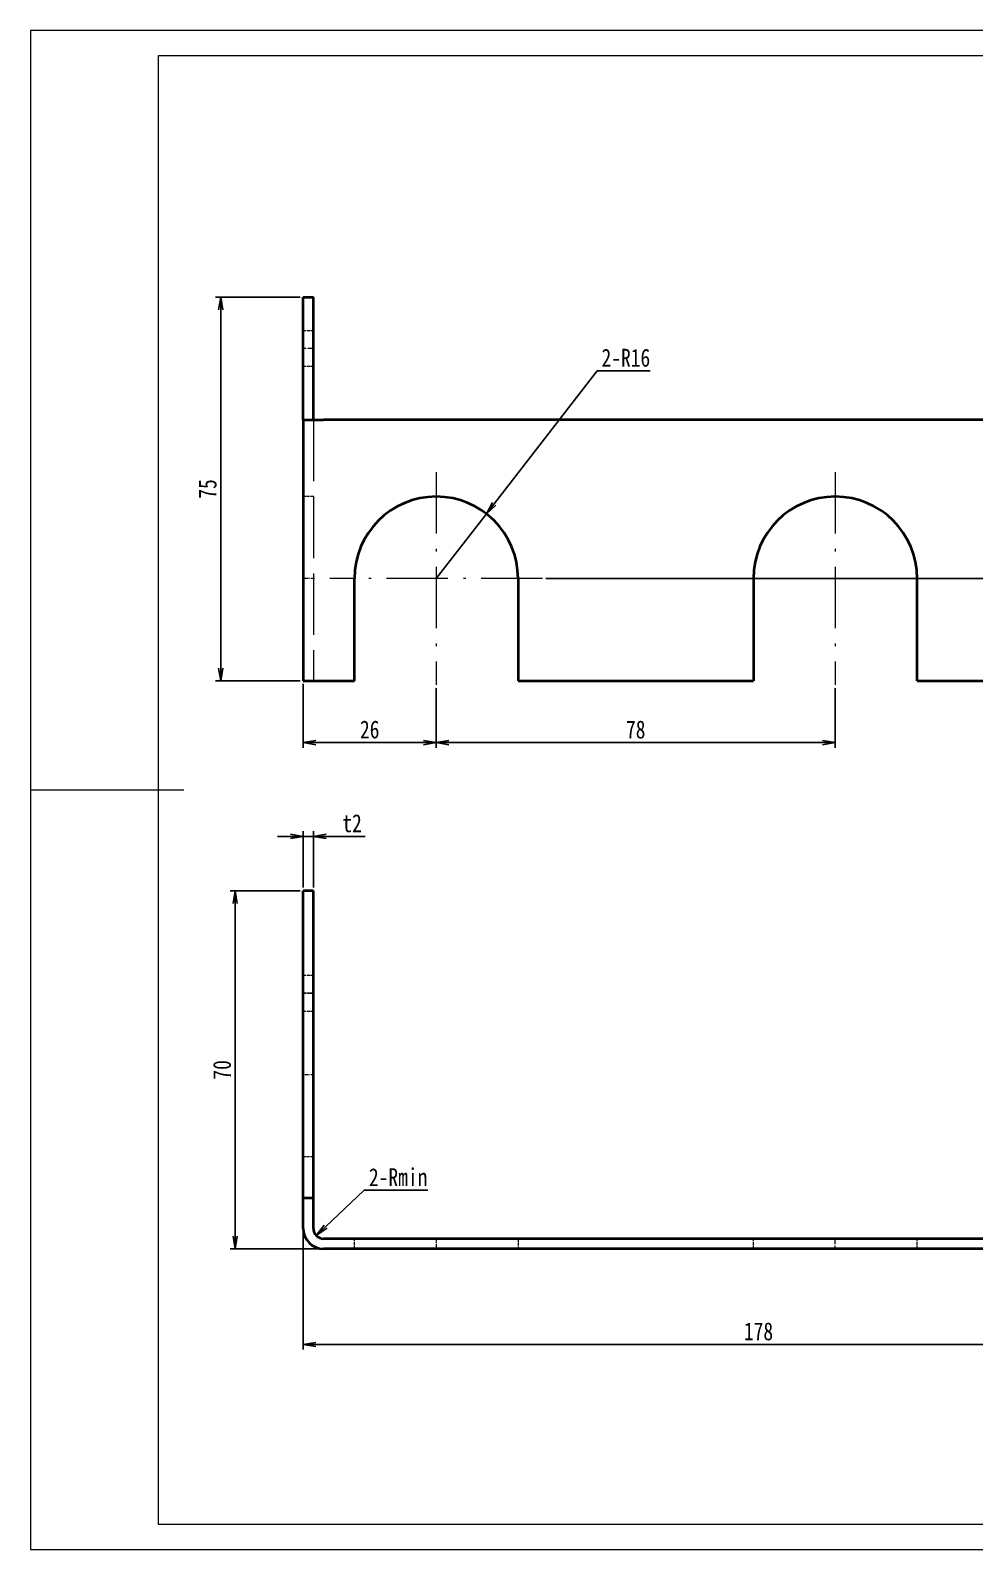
# Model space of a CAD drawing. Header units: millimetres. Extents: x -15766 to 80009, y -9701 to 15159.
# Drawn here: x -9201.4 to -9016.9, y 8886 to 9183 of the extents above; entities that cross this region are included whole.
import ezdxf

# ---------------------------------------------------------------- set-up
doc = ezdxf.new("R2010")
doc.units = ezdxf.units.MM
for name, pattern in [('CENTER-HOKUTO_1', [16, 13, -1, 1, -1]), ('DASHDOT', [18.5, 12, -3, 0.5, -3]), ('DASHED', [15, 12, -3]), ('HIDDEN-HOKUTO_1', [2, 1, -1])]:
    doc.linetypes.add(name, pattern=pattern)
doc.layers.get('DEFPOINTS').update_dxf_attribs({"lineweight": 18})
for name, color, linetype, lineweight in [('AM_7', 2, 'CENTER-HOKUTO_1', 18), ('AM_HID', 1, 'HIDDEN-HOKUTO_1', 18), ('CDRAFT0', 7, 'Continuous', 18), ('title_frame', 7, 'Continuous', 18), ('word_dim', 9, 'Continuous', 18), ('粗实线层_1', 7, 'Continuous', 15)]:
    doc.layers.add(name, color=color, linetype=linetype, lineweight=lineweight)
doc.styles.add('DIM', font='', dxfattribs={"width": 0.8})
doc.styles.get('DIM').set_extended_font_data('NSimSun')
doc.dimstyles.new('1-1$0', dxfattribs={"dimtxt": 3.5, "dimasz": 2.5, "dimexe": 1, "dimexo": 0.625, "dimgap": 0.8, "dimtad": 1, "dimdsep": 46, "dimtxsty": 'DIM', "dimblk": 'OPEN', "dimcen": 0, "dimdle": 5, "dimclrd": 256, "dimclre": 256, "dimclrt": 3, "dimazin": 3, "dimtfac": 0.5, "dimtmove": 0, "dimatfit": 3, "dimldrblk": 'OPEN', "dimfxl": 0, "dimtolj": 1, "dimarcsym": 0})
doc.dimstyles.new('1-1$4', dxfattribs={"dimtxt": 3.5, "dimasz": 2.5, "dimexe": 1, "dimexo": 0.625, "dimgap": 0.8, "dimtad": 1, "dimtih": 1, "dimtoh": 1, "dimzin": 12, "dimdsep": 46, "dimtxsty": 'DIM', "dimblk": 'OPEN', "dimcen": 0, "dimdle": 5, "dimclrd": 256, "dimclre": 256, "dimclrt": 3, "dimazin": 3, "dimtfac": 0.5, "dimtmove": 0, "dimatfit": 3, "dimldrblk": 'OPEN', "dimfxl": 0, "dimtolj": 1, "dimarcsym": 0})

# ---------------------------------------------------------------- blocks, each defined once
blk = doc.blocks.new('*X1987')
at = {"layer": 'CDRAFT0'}
for p, q in [((420, 297), (0, 297)), ((0, 297), (0, 0)), ((420, 0), (420, 297)), ((0, 0), (420, 0))]:
    blk.add_line(p, q, dxfattribs=at)
at = {"layer": '粗实线层_1'}
for p, q in [((210, 297), (210, 287)), ((415, 292), (25, 292)), ((25, 292), (25, 5)), ((415, 5), (415, 292)), ((0, 148.5), (30, 148.5)), ((420, 148.5), (410, 148.5)), ((210, 0), (210, 10)), ((25, 5), (415, 5))]:
    blk.add_line(p, q, dxfattribs=at)
blk = doc.blocks.new('_OPEN')
at = {"color": 0, "linetype": 'ByBlock', "lineweight": -2}
for p, q in [((-1, 0.166667), (0, 0)), ((-1, -0.166667), (0, 0)), ((0, 0), (-1, 0))]:
    blk.add_line(p, q, dxfattribs=at)
blk = doc.blocks.new('*D2033')
at = {"layer": 'DEFPOINTS', "color": 0, "transparency": 16777216}
for p in [(-9148.1, 9130.82), (-9164.22, 9055.82), (-9148.1, 9055.82)]:
    blk.add_point(p, dxfattribs=at)
at = {"layer": 'word_dim', "linetype": 'Continuous', "lineweight": -2, "transparency": 16777216}
for p, q in [((-9148.72, 9130.82), (-9165.22, 9130.82)), ((-9164.22, 9128.32), (-9164.22, 9058.32)), ((-9148.72, 9055.82), (-9165.22, 9055.82))]:
    blk.add_line(p, q, dxfattribs=at)
at = {"layer": 'word_dim', "lineweight": -2, "transparency": 16777216, "xscale": 2.5, "yscale": 2.5, "zscale": 2.5}
for p, rotation in [((-9164.22, 9130.82), 90), ((-9164.22, 9055.82), 270)]:
    blk.add_blockref('_OPEN', p, dxfattribs=dict(at, rotation=rotation))
at = {"layer": 'word_dim', "color": 3, "transparency": 16777216, "insert": (-9166.77, 9093.32), "char_height": 3.5, "attachment_point": 5, "rotation": 90, "style": 'DIM'}
blk.add_mtext('\\A1;75', dxfattribs=at)
blk = doc.blocks.new('*D2035')
at = {"layer": 'DEFPOINTS', "color": 0, "transparency": 16777216}
for p in [(-8970.1, 8969.76), (-9148.1, 8951.76), (-9148.1, 8926.07)]:
    blk.add_point(p, dxfattribs=at)
at = {"layer": 'word_dim', "linetype": 'Continuous', "lineweight": -2, "transparency": 16777216}
for p, q in [((-8970.1, 8969.13), (-8970.1, 8925.07)), ((-9148.1, 8951.13), (-9148.1, 8925.07)), ((-8972.6, 8926.07), (-9145.6, 8926.07))]:
    blk.add_line(p, q, dxfattribs=at)
at = {"layer": 'word_dim', "lineweight": -2, "transparency": 16777216, "xscale": 2.5, "yscale": 2.5, "zscale": 2.5, "rotation": 180}
blk.add_blockref('_OPEN', (-9148.1, 8926.07), dxfattribs=at)
at = {"layer": 'word_dim', "lineweight": -2, "transparency": 16777216, "xscale": 2.5, "yscale": 2.5, "zscale": 2.5}
blk.add_blockref('_OPEN', (-8970.1, 8926.07), dxfattribs=at)
at = {"layer": 'word_dim', "color": 3, "transparency": 16777216, "insert": (-9059.1, 8928.62), "char_height": 3.5, "attachment_point": 5, "style": 'DIM'}
blk.add_mtext('\\A1;178', dxfattribs=at)
blk = doc.blocks.new('*D2042')
at = {"layer": 'DEFPOINTS', "color": 0, "transparency": 16777216}
for p in [(-9146.1, 9025.4), (-9148.1, 9014.76), (-9146.1, 9014.76)]:
    blk.add_point(p, dxfattribs=at)
at = {"layer": 'word_dim', "linetype": 'Continuous', "lineweight": -2, "transparency": 16777216}
for p, q in [((-9148.1, 9015.38), (-9148.1, 9026.4)), ((-9146.1, 9015.38), (-9146.1, 9026.4)), ((-9150.6, 9025.4), (-9153.1, 9025.4)), ((-9148.1, 9025.4), (-9146.1, 9025.4)), ((-9143.6, 9025.4), (-9136.01, 9025.4))]:
    blk.add_line(p, q, dxfattribs=at)
at = {"layer": 'word_dim', "lineweight": -2, "transparency": 16777216, "xscale": 2.5, "yscale": 2.5, "zscale": 2.5}
blk.add_blockref('_OPEN', (-9148.1, 9025.4), dxfattribs=at)
at = {"layer": 'word_dim', "lineweight": -2, "transparency": 16777216, "xscale": 2.5, "yscale": 2.5, "zscale": 2.5, "rotation": 180}
blk.add_blockref('_OPEN', (-9146.1, 9025.4), dxfattribs=at)
at = {"layer": 'word_dim', "color": 3, "transparency": 16777216, "insert": (-9138.55, 9027.95), "char_height": 3.5, "attachment_point": 5, "style": 'DIM'}
blk.add_mtext('\\A1;t2', dxfattribs=at)
blk = doc.blocks.new('*D2043')
at = {"layer": 'DEFPOINTS', "color": 0, "transparency": 16777216}
for p in [(-9148.1, 9014.76), (-9161.4, 8944.76), (-9144.1, 8944.76)]:
    blk.add_point(p, dxfattribs=at)
at = {"layer": 'word_dim', "linetype": 'Continuous', "lineweight": -2, "transparency": 16777216}
for p, q in [((-9148.72, 9014.76), (-9162.4, 9014.76)), ((-9161.4, 9012.26), (-9161.4, 8947.26)), ((-9144.72, 8944.76), (-9162.4, 8944.76))]:
    blk.add_line(p, q, dxfattribs=at)
at = {"layer": 'word_dim', "lineweight": -2, "transparency": 16777216, "xscale": 2.5, "yscale": 2.5, "zscale": 2.5}
for p, rotation in [((-9161.4, 9014.76), 90), ((-9161.4, 8944.76), 270)]:
    blk.add_blockref('_OPEN', p, dxfattribs=dict(at, rotation=rotation))
at = {"layer": 'word_dim', "color": 3, "transparency": 16777216, "insert": (-9163.95, 8979.76), "char_height": 3.5, "attachment_point": 5, "rotation": 90, "style": 'DIM'}
blk.add_mtext('\\A1;70', dxfattribs=at)
blk = doc.blocks.new('*D2044')
at = {"layer": 'DEFPOINTS', "color": 0, "transparency": 16777216}
for p in [(-9144.1, 8948.76), (-9145.55, 8947.39)]:
    blk.add_point(p, dxfattribs=at)
at = {"layer": 'word_dim', "linetype": 'Continuous', "lineweight": -2, "transparency": 16777216}
for p, q in [((-9136.15, 8956.23), (-9143.73, 8949.1)), ((-9123.73, 8956.23), (-9136.15, 8956.23))]:
    blk.add_line(p, q, dxfattribs=at)
at = {"layer": 'word_dim', "lineweight": -2, "transparency": 16777216, "xscale": 2.5, "yscale": 2.5, "zscale": 2.5, "rotation": 223.2355918548787}
blk.add_blockref('_OPEN', (-9145.55, 8947.39), dxfattribs=at)
at = {"layer": 'word_dim', "color": 3, "transparency": 16777216, "insert": (-9129.54, 8958.78), "char_height": 3.5, "attachment_point": 5, "style": 'DIM'}
blk.add_mtext('\\A1;2-Rmin', dxfattribs=at)
blk = doc.blocks.new('*D2046')
at = {"layer": 'DEFPOINTS', "color": 0, "transparency": 16777216}
for p in [(-9101.3, 9075.82), (-8993.1, 9055.82), (-8974.66, 9055.82)]:
    blk.add_point(p, dxfattribs=at)
at = {"layer": 'word_dim', "linetype": 'Continuous', "lineweight": -2, "transparency": 16777216}
for p, q in [((-9100.67, 9075.82), (-8973.66, 9075.82)), ((-8974.66, 9073.32), (-8974.66, 9058.32)), ((-8992.47, 9055.82), (-8973.66, 9055.82))]:
    blk.add_line(p, q, dxfattribs=at)
at = {"layer": 'word_dim', "lineweight": -2, "transparency": 16777216, "xscale": 2.5, "yscale": 2.5, "zscale": 2.5}
for p, rotation in [((-8974.66, 9075.82), 90), ((-8974.66, 9055.82), 270)]:
    blk.add_blockref('_OPEN', p, dxfattribs=dict(at, rotation=rotation))
at = {"layer": 'word_dim', "color": 3, "transparency": 16777216, "insert": (-8977.21, 9065.82), "char_height": 3.5, "attachment_point": 5, "rotation": 90, "style": 'DIM'}
blk.add_mtext('\\A1;20', dxfattribs=at)
blk = doc.blocks.new('*D2047')
at = {"layer": 'DEFPOINTS', "color": 0, "transparency": 16777216}
for p in [(-9148.1, 9055.82), (-9122.1, 9055.02), (-9148.1, 9043.73)]:
    blk.add_point(p, dxfattribs=at)
at = {"layer": 'word_dim', "linetype": 'Continuous', "lineweight": -2, "transparency": 16777216}
for p, q in [((-9148.1, 9055.2), (-9148.1, 9042.73)), ((-9122.1, 9054.4), (-9122.1, 9042.73)), ((-9124.6, 9043.73), (-9145.6, 9043.73))]:
    blk.add_line(p, q, dxfattribs=at)
at = {"layer": 'word_dim', "lineweight": -2, "transparency": 16777216, "xscale": 2.5, "yscale": 2.5, "zscale": 2.5, "rotation": 180}
blk.add_blockref('_OPEN', (-9148.1, 9043.73), dxfattribs=at)
at = {"layer": 'word_dim', "lineweight": -2, "transparency": 16777216, "xscale": 2.5, "yscale": 2.5, "zscale": 2.5}
blk.add_blockref('_OPEN', (-9122.1, 9043.73), dxfattribs=at)
at = {"layer": 'word_dim', "color": 3, "transparency": 16777216, "insert": (-9135.1, 9046.28), "char_height": 3.5, "attachment_point": 5, "style": 'DIM'}
blk.add_mtext('\\A1;26', dxfattribs=at)
blk = doc.blocks.new('*D2048')
at = {"layer": 'DEFPOINTS', "color": 0, "transparency": 16777216}
for p in [(-9122.1, 9055.02), (-9044.1, 9055.02), (-9044.1, 9043.73)]:
    blk.add_point(p, dxfattribs=at)
at = {"layer": 'word_dim', "linetype": 'Continuous', "lineweight": -2, "transparency": 16777216}
for p, q in [((-9122.1, 9054.4), (-9122.1, 9042.73)), ((-9044.1, 9054.4), (-9044.1, 9042.73)), ((-9119.6, 9043.73), (-9046.6, 9043.73))]:
    blk.add_line(p, q, dxfattribs=at)
at = {"layer": 'word_dim', "lineweight": -2, "transparency": 16777216, "xscale": 2.5, "yscale": 2.5, "zscale": 2.5, "rotation": 180}
blk.add_blockref('_OPEN', (-9122.1, 9043.73), dxfattribs=at)
at = {"layer": 'word_dim', "lineweight": -2, "transparency": 16777216, "xscale": 2.5, "yscale": 2.5, "zscale": 2.5}
blk.add_blockref('_OPEN', (-9044.1, 9043.73), dxfattribs=at)
at = {"layer": 'word_dim', "color": 3, "transparency": 16777216, "insert": (-9083.1, 9046.28), "char_height": 3.5, "attachment_point": 5, "style": 'DIM'}
blk.add_mtext('\\A1;78', dxfattribs=at)
blk = doc.blocks.new('*D2049')
at = {"layer": 'DEFPOINTS', "color": 0, "transparency": 16777216}
for p in [(-9112.29, 9088.46), (-9122.1, 9075.82)]:
    blk.add_point(p, dxfattribs=at)
at = {"layer": 'word_dim', "linetype": 'Continuous', "lineweight": -2, "transparency": 16777216}
for p, q in [((-9090.61, 9116.4), (-9110.76, 9090.44)), ((-9080.26, 9116.4), (-9090.61, 9116.4)), ((-9122.1, 9075.82), (-9112.29, 9088.46))]:
    blk.add_line(p, q, dxfattribs=at)
at = {"layer": 'word_dim', "lineweight": -2, "transparency": 16777216, "xscale": 2.5, "yscale": 2.5, "zscale": 2.5, "rotation": 232.1896774879769}
blk.add_blockref('_OPEN', (-9112.29, 9088.46), dxfattribs=at)
at = {"layer": 'word_dim', "color": 3, "transparency": 16777216, "insert": (-9085.03, 9118.95), "char_height": 3.5, "attachment_point": 5, "style": 'DIM'}
blk.add_mtext('\\A1;2-R16', dxfattribs=at)

msp = doc.modelspace()

# ---------------------------------------------------------------- linework, layer by layer
at = {"color": 7, "lineweight": 35}
for p, q in [((-9148.09718, 9106.82348), (-9148.09718, 9130.82348)), ((-9146.09718, 9106.82348), (-9146.09718, 9130.82348)), ((-9148.09718, 9106.82348), (-9148.09718, 9055.82348)), ((-8997.09718, 9106.82348), (-9144.09718, 9106.82348)), ((-9106.09718, 9055.82348), (-9060.09718, 9055.82348)), ((-9028.09718, 9055.82348), (-8997.09718, 9055.82348)), ((-9148.09718, 8954.75896), (-9148.09718, 9014.75896)), ((-9146.09718, 8954.75896), (-9146.09718, 9014.75896)), ((-8997.09718, 8946.75896), (-9144.09718, 8946.75896)), ((-8997.09718, 8944.75896), (-9144.09718, 8944.75896))]:
    msp.add_line(p, q, dxfattribs=at)
at = {"color": 7, "lineweight": 35, "ltscale": 0.05}
for p, q in [((-9148.09718, 9130.82348), (-9146.09718, 9130.82348)), ((-9146.09718, 9014.75896), (-9148.09718, 9014.75896)), ((-9148.09718, 8954.75896), (-9146.09718, 8954.75896))]:
    msp.add_line(p, q, dxfattribs=at)
at = {"color": 7, "lineweight": 35, "ltscale": 0.1}
for p, q in [((-9148.09718, 9106.82348), (-9144.09718, 9106.82348)), ((-9148.09718, 9055.82348), (-9144.09718, 9055.82348))]:
    msp.add_line(p, q, dxfattribs=at)
at = {"color": 7, "lineweight": 35, "ltscale": 0.5}
for p, q in [((-9138.09718, 9055.82348), (-9138.09718, 9075.82348)), ((-9106.09718, 9075.82348), (-9106.09718, 9055.82348)), ((-9060.09718, 9075.82348), (-9060.09718, 9055.82348)), ((-9028.09718, 9055.82348), (-9028.09718, 9075.82348))]:
    msp.add_line(p, q, dxfattribs=at)
at = {"color": 7, "lineweight": 35, "ltscale": 0.15}
for p, q in [((-9144.09718, 9055.82348), (-9138.09718, 9055.82348)), ((-9148.09718, 8948.75896), (-9148.09718, 8954.75896)), ((-9146.09718, 8948.75896), (-9146.09718, 8954.75896))]:
    msp.add_line(p, q, dxfattribs=at)
at = {"color": 7, "lineweight": 35}
for centre, radius, start, end in [((-9122.09718, 9075.82348), 16, 0, 180), ((-9044.09718, 9075.82348), 16, 0, 180), ((-9144.09718, 8948.75896), 4, 180, 270), ((-9144.09718, 8948.75896), 2, 180, 270)]:
    msp.add_arc(centre, radius, start, end, dxfattribs=at)
at = {"layer": 'AM_7', "linetype": 'DASHDOT', "lineweight": 13, "ltscale": 0.060001}
for p, q in [((-9148.29719, 9120.82348), (-9145.89717, 9120.82348)), ((-9148.29719, 8994.75896), (-9145.89717, 8994.75896))]:
    msp.add_line(p, q, dxfattribs=at)
at = {"layer": 'AM_7', "linetype": 'DASHDOT', "lineweight": 13}
for p, q in [((-9122.09718, 9096.62348), (-9122.09718, 9055.02348)), ((-9044.09718, 9096.62348), (-9044.09718, 9055.02348)), ((-9101.29719, 9075.82348), (-9142.89717, 9075.82348)), ((-9023.29719, 9075.82348), (-9064.89717, 9075.82348))]:
    msp.add_line(p, q, dxfattribs=at)
at = {"layer": 'AM_7', "linetype": 'DASHDOT', "lineweight": 13, "ltscale": 0.060015}
for p, q in [((-9145.89714, 9075.82348), (-9148.29774, 9075.82348)), ((-9145.89714, 8978.75896), (-9148.29774, 8978.75896))]:
    msp.add_line(p, q, dxfattribs=at)
at = {"layer": 'AM_7', "linetype": 'DASHDOT', "lineweight": 13, "ltscale": 0.06001}
msp.add_line((-9122.09718, 8946.95891), (-9122.09718, 8944.55852), dxfattribs=at)
at = {"layer": 'AM_7', "linetype": 'DASHDOT', "lineweight": 13, "ltscale": 0.059998}
msp.add_line((-9044.09718, 8944.55901), (-9044.09718, 8946.95891), dxfattribs=at)
at = {"layer": 'AM_HID', "linetype": 'DASHED', "lineweight": 13, "ltscale": 0.05}
for p, q in [((-9148.09718, 9124.32348), (-9146.09718, 9124.32348)), ((-9148.09718, 9117.32348), (-9146.09718, 9117.32348)), ((-9146.09718, 9091.82348), (-9148.09718, 9091.82348)), ((-9148.09718, 8998.25896), (-9146.09718, 8998.25896)), ((-9146.09718, 8994.75896), (-9148.09718, 8994.75896)), ((-9148.09718, 8991.25896), (-9146.09718, 8991.25896)), ((-9146.09718, 8962.75896), (-9148.09718, 8962.75896)), ((-9138.09718, 8944.75896), (-9138.09718, 8946.75896)), ((-9106.09718, 8946.75896), (-9106.09718, 8944.75896)), ((-9060.09718, 8944.75896), (-9060.09718, 8946.75896)), ((-9028.09718, 8944.75896), (-9028.09718, 8946.75896))]:
    msp.add_line(p, q, dxfattribs=at)
at = {"layer": 'AM_HID', "linetype": 'DASHED', "lineweight": 13}
msp.add_line((-9146.09718, 9106.82348), (-9146.09718, 9055.82348), dxfattribs=at)

# ---------------------------------------------------------------- block references
at = {"layer": 'title_frame'}
msp.add_blockref('*X1987', (-9201.41976, 8885.97315), dxfattribs=at)

# ---------------------------------------------------------------- dimensions: what is measured, and where the dimension line sits
at = {"layer": 'word_dim'}
for base, p1, p2, picture, middle in [((-9164.22217, 9055.82348), (-9148.09718, 9130.82348), (-9148.09718, 9055.82348), '*D2033', (-9166.77217, 9093.32348)), ((-8974.65712, 9055.82348), (-9101.29719, 9075.82348), (-8993.09718, 9055.82348), '*D2046', (-8977.20712, 9065.82348)), ((-9161.40129, 8944.75896), (-9148.09718, 9014.75896), (-9144.09718, 8944.75896), '*D2043', (-9163.95129, 8979.75896))]:
    dim = msp.add_linear_dim(base=base, p1=p1, p2=p2, angle=90, dimstyle='1-1$0', dxfattribs=at)
    dim.commit()
    dim.dimension.update_dxf_attribs({"geometry": picture, "text_midpoint": middle})
dim = msp.add_radius_dim(center=(-9122.09718, 9075.82348), mpoint=(-9112.28839, 9088.46419), text='2-<>', dimstyle='1-1$4', dxfattribs=at)
dim.commit()
dim.dimension.update_dxf_attribs({"geometry": '*D2049', "text_midpoint": (-9085.03343, 9116.40272), "dimtype": 164})
for base, p1, p2, picture, middle in [((-9148.09718, 9043.73393), (-9122.09718, 9055.02348), (-9148.09718, 9055.82348), '*D2047', (-9135.09718, 9046.28393)), ((-9044.09718, 9043.73393), (-9122.09718, 9055.02348), (-9044.09718, 9055.02348), '*D2048', (-9083.09718, 9046.28393)), ((-9148.09718, 8926.06747), (-8970.09718, 8969.75896), (-9148.09718, 8951.75896), '*D2035', (-9059.09718, 8928.61747))]:
    dim = msp.add_linear_dim(base=base, p1=p1, p2=p2, dimstyle='1-1$0', dxfattribs=at)
    dim.commit()
    dim.dimension.update_dxf_attribs({"geometry": picture, "text_midpoint": middle})
dim = msp.add_linear_dim(base=(-9146.09718, 9025.39988), p1=(-9148.09718, 9014.75896), p2=(-9146.09718, 9014.75896), dimstyle='1-1$0', override={"dimpost": 't<>'}, dxfattribs=at)
dim.commit()
dim.dimension.update_dxf_attribs({"geometry": '*D2042', "text_midpoint": (-9138.55496, 9027.94988)})
dim = msp.add_radius_dim(center=(-9144.09718, 8948.75896), mpoint=(-9145.55427, 8947.38896), text='2-Rmin', dimstyle='1-1$4', override={"dimtmove": 1}, dxfattribs=at)
dim.commit()
dim.dimension.update_dxf_attribs({"geometry": '*D2044', "text_midpoint": (-9136.14845, 8956.23261), "dimtype": 164})

doc.saveas('drawing.dxf')
